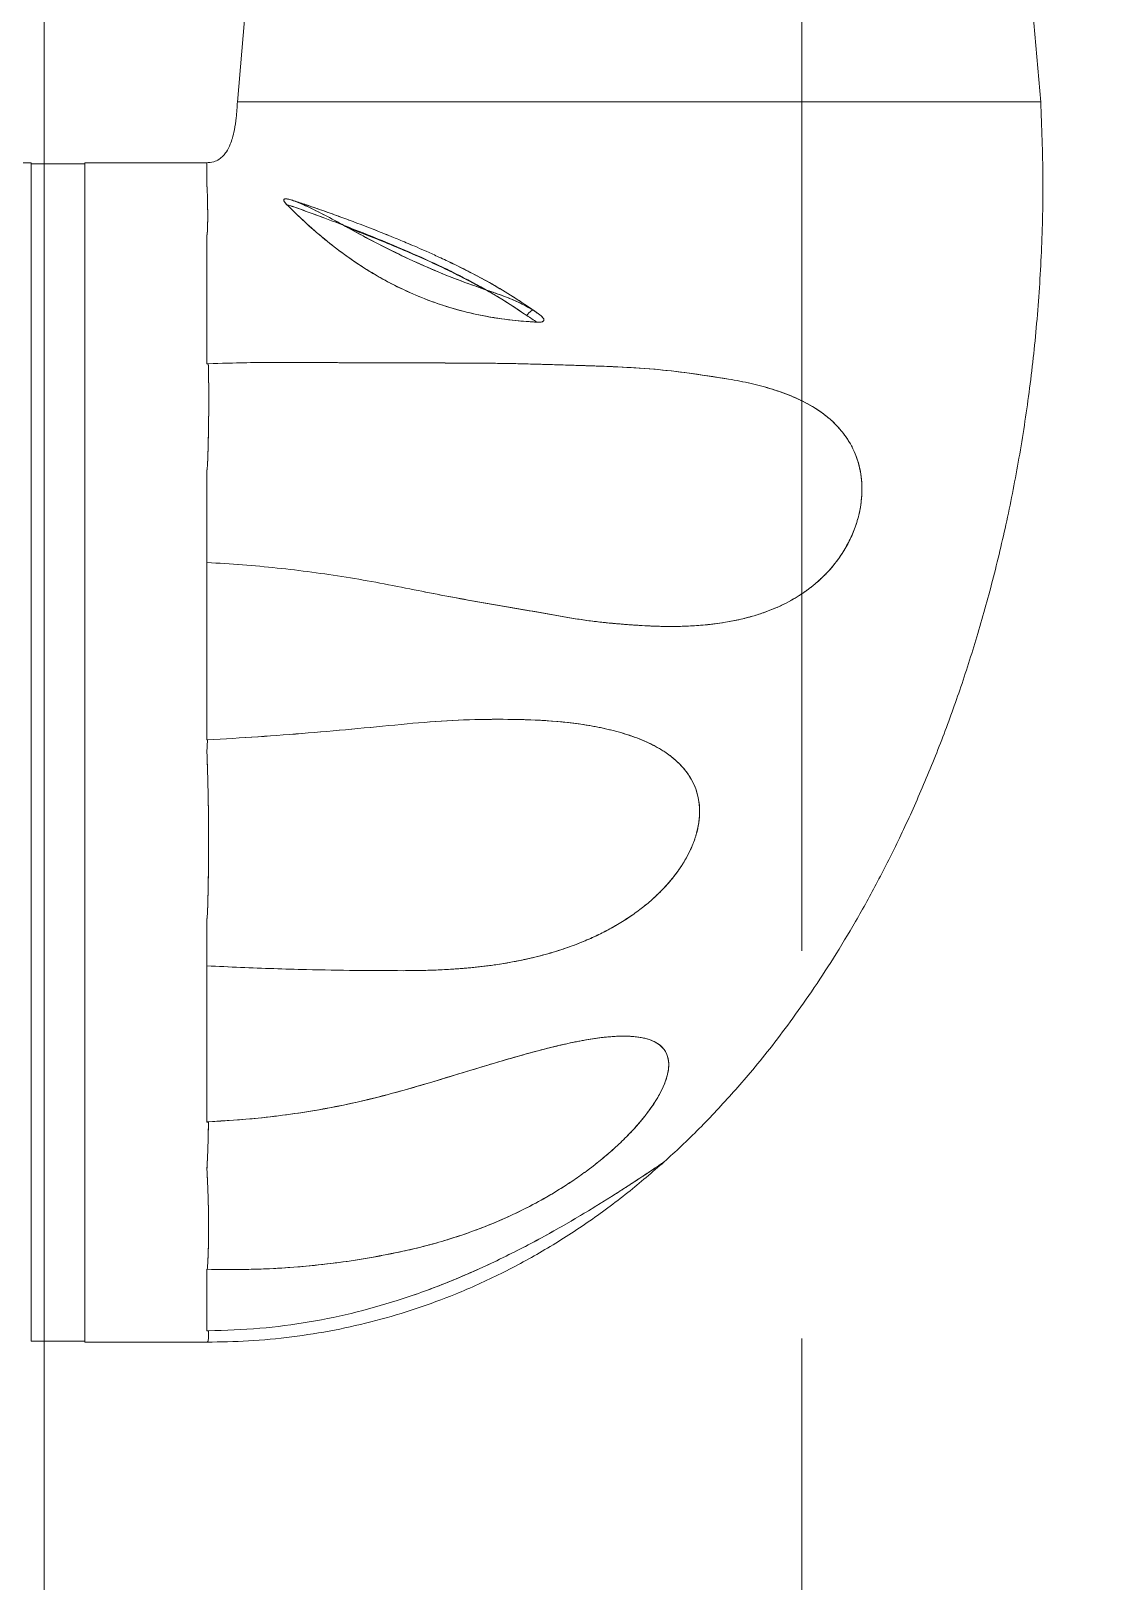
# Model space of a CAD drawing. Header units: millimetres. Extents: x 54 to 415, y 5 to 258.
# Drawn here: x 285.34 to 292.37, y 195.72 to 205.89 of the extents above; entities that cross this region are included whole.
import ezdxf

# ---------------------------------------------------------------- set-up
doc = ezdxf.new("R2010")
doc.units = ezdxf.units.MM
doc.linetypes.add('CENTERX2', pattern=[20.32, 12.7, -2.54, 2.54, -2.54])

msp = doc.modelspace()

# ---------------------------------------------------------------- linework, layer by layer
at = {"color": 7, "linetype": 'CENTERX2', "lineweight": 0}
msp.add_line((290.39194, 118.57538), (290.39194, 231.56864), dxfattribs=at)
at = {"color": 7, "linetype": 'Continuous', "lineweight": 15}
for p, q in [((285.42527, 226.84593), (285.42527, 118.77545)), ((286.75026, 206.09069), (286.69171, 205.42144)), ((291.95883, 205.42144), (291.90028, 206.09069)), ((285.3386, 205.02402), (280.89378, 205.02402)), ((285.3386, 201.30413), (285.3386, 205.02402)), ((285.69194, 205.01736), (285.3386, 205.01736)), ((285.3386, 197.29767), (285.3386, 205.01704)), ((286.49194, 205.02402), (285.69194, 205.02402)), ((285.69194, 197.29098), (285.69194, 205.02374)), ((285.69194, 197.29767), (285.69194, 205.01704)), ((286.49492, 201.23968), (286.49194, 201.15736)), ((286.49194, 201.15736), (286.49492, 201.23968)), ((286.49194, 200.06753), (286.49194, 199.75792)), ((286.49194, 199.75792), (286.49194, 200.06753)), ((286.49373, 197.76833), (286.4917, 197.76825)), ((286.4917, 197.76825), (286.49373, 197.76833)), ((285.3386, 197.29736), (285.69194, 197.29736)), ((285.69194, 197.29069), (286.49194, 197.29069))]:
    msp.add_line(p, q, dxfattribs=at)
at = {"color": 7, "linetype": 'Continuous', "lineweight": 15, "flags": 128}
msp.add_lwpolyline([(288.58909, 204.02212), (288.59634, 204.0311), (288.60349, 204.03914), (288.61031, 204.04598), (288.61659, 204.0514), (288.62211, 204.05522), (288.62669, 204.05732), (288.6302, 204.05763), (288.6325, 204.05614)], dxfattribs=at)
msp.add_lwpolyline([(288.58909, 204.02212), (288.59634, 204.0311), (288.60349, 204.03914), (288.61031, 204.04598), (288.61659, 204.0514), (288.62211, 204.05522), (288.62669, 204.05732), (288.6302, 204.05763), (288.6325, 204.05614)], dxfattribs=at)
at = {"color": 7, "linetype": 'CENTERX2', "lineweight": 0}
msp.add_circle((290.39194, 172.81069), 62.01667, dxfattribs=at)
at = {"color": 7, "linetype": 'Continuous', "lineweight": 15}
for points, knots in [([(286.69194, 205.42402), (286.68977, 205.38899), (286.68594, 205.32686), (286.67454, 205.247), (286.661, 205.18898), (286.64461, 205.14037), (286.62501, 205.10087), (286.59939, 205.06793), (286.57192, 205.04459), (286.53425, 205.02668), (286.50498, 205.02496), (286.48897, 205.02402)], [0, 0, 0, 0, 0.212463014, 0.376759358, 0.487829088, 0.572663485, 0.687045305, 0.752782987, 0.824023665, 0.903782604, 1, 1, 1, 1]), ([(289.49032, 198.47344), (289.52755, 198.5074), (289.64563, 198.61511), (289.83616, 198.80771), (290.02744, 199.02302), (290.18668, 199.21892), (290.32103, 199.39574), (290.46058, 199.5932), (290.604, 199.81244), (290.74888, 200.05298), (290.89375, 200.31548), (291.03704, 200.60052), (291.17781, 200.91027), (291.30971, 201.23429), (291.43187, 201.5712), (291.54352, 201.91952), (291.6466, 202.28924), (291.7393, 202.68017), (291.81973, 203.09187), (291.88582, 203.52369), (291.93558, 203.97468), (291.9662, 204.44359), (291.97743, 204.92899), (291.96494, 205.25739), (291.9586, 205.42402)], [0, 0, 0, 0, 0.01987829, 0.06303573, 0.10678646, 0.13342749, 0.16260005, 0.19436386, 0.22878171, 0.26591767, 0.30509744, 0.34701667, 0.39172604, 0.43926749, 0.48497071, 0.53305155, 0.58350986, 0.63633152, 0.69148681, 0.74892902, 0.80859346, 0.87039704, 0.93423854, 1, 1, 1, 1]), ([(286.49194, 204.86726), (286.49194, 204.86726), (286.49195, 204.86726), (286.49197, 204.86725), (286.492, 204.86722), (286.49206, 204.86714), (286.49219, 204.86682), (286.49246, 204.86559), (286.49301, 204.86074), (286.49366, 204.84978), (286.49448, 204.83023), (286.49515, 204.80792), (286.49571, 204.78579), (286.4961, 204.76741), (286.49643, 204.74876), (286.49671, 204.7288), (286.49693, 204.70784), (286.49706, 204.68621), (286.49708, 204.66559), (286.497, 204.64928), (286.49689, 204.63719), (286.49679, 204.62906), (286.49667, 204.62124), (286.49653, 204.61373), (286.49636, 204.60654), (286.49605, 204.59505), (286.49555, 204.58089), (286.49465, 204.56578), (286.49378, 204.5568), (286.49289, 204.55271), (286.49242, 204.55165), (286.49217, 204.55138), (286.49205, 204.55131), (286.49198, 204.55129), (286.49195, 204.55128), (286.49194, 204.55128)], [0, 0, 0, 0, 0.00001935, 0.00005965, 0.00011525, 0.00034283, 0.00115471, 0.00422213, 0.01615205, 0.06321456, 0.14122084, 0.2501719, 0.31455232, 0.37764583, 0.4394525, 0.49997239, 0.569679, 0.63455088, 0.69458821, 0.74979127, 0.77324003, 0.79564872, 0.81701739, 0.83734608, 0.85663487, 0.87488381, 0.92914427, 0.96804479, 0.99159934, 0.99764265, 0.99925111, 0.99971828, 0.99987742, 0.99994221, 1, 1, 1, 1]), ([(286.49194, 204.5513), (286.49195, 204.5513), (286.49198, 204.55131), (286.49205, 204.55133), (286.49217, 204.5514), (286.49242, 204.55167), (286.49289, 204.55271), (286.49378, 204.5568), (286.49559, 204.57576), (286.49639, 204.60478), (286.49698, 204.6396), (286.4971, 204.6698), (286.49701, 204.6997), (286.49678, 204.72277), (286.49656, 204.73921), (286.49642, 204.74862), (286.49626, 204.75797), (286.49609, 204.76726), (286.4959, 204.77649), (286.4957, 204.78565), (286.49548, 204.79473), (286.49506, 204.8108), (286.49448, 204.83026), (286.49366, 204.84979), (286.49301, 204.86074), (286.49246, 204.8656), (286.49219, 204.86682), (286.49206, 204.86714), (286.492, 204.86723), (286.49197, 204.86725), (286.49195, 204.86726), (286.49194, 204.86726), (286.49194, 204.86726)], [0, 0, 0, 0, 0.00005709, 0.00012086, 0.00027735, 0.00073834, 0.00233419, 0.00835452, 0.03187423, 0.14700755, 0.23585534, 0.31691487, 0.40375039, 0.50009423, 0.53019691, 0.56062275, 0.59137175, 0.62244392, 0.65383928, 0.68555782, 0.71759957, 0.74996452, 0.85886896, 0.93683694, 0.98386943, 0.99578746, 0.99884973, 0.99965924, 0.99988571, 0.99995583, 0.99998085, 1, 1, 1, 1]), ([(287.41785, 204.59674), (287.38979, 204.61221), (287.31859, 204.65145), (287.22828, 204.69917), (287.14357, 204.74046), (287.09007, 204.7641), (287.05034, 204.77847), (287.03014, 204.78403), (287.01861, 204.78622), (287.01154, 204.78699), (287.00589, 204.78687), (287.00237, 204.78633), (286.99934, 204.78527), (286.99656, 204.78323), (286.99438, 204.77719), (287.00013, 204.76597), (287.00916, 204.75614), (287.01436, 204.7505)], [0, 0, 0, 0, 0.17979613, 0.45613987, 0.59441969, 0.73284141, 0.79549846, 0.82468022, 0.83668237, 0.84878773, 0.85401876, 0.85929265, 0.86399471, 0.87119384, 0.88515378, 0.93399507, 1, 1, 1, 1]), ([(287.01434, 204.75049), (287.00873, 204.75653), (287.00031, 204.7656), (286.99533, 204.77628), (286.99567, 204.78154), (286.99779, 204.78424), (287.00033, 204.78572), (287.00377, 204.78658), (287.0077, 204.78696), (287.01381, 204.78681), (287.02901, 204.78463), (287.05759, 204.77617), (287.09581, 204.7614), (287.17224, 204.72746), (287.27701, 204.67404), (287.37088, 204.62252), (287.41785, 204.59674)], [0, 0, 0, 0, 0.07048368, 0.1057584, 0.1234333, 0.13083585, 0.1383174, 0.14302408, 0.1477306, 0.15453599, 0.16741526, 0.21357663, 0.30475239, 0.39654287, 0.69809697, 1, 1, 1, 1]), ([(287.01435, 204.7505), (287.06233, 204.73362), (287.1582, 204.69987), (287.32785, 204.63663), (287.51336, 204.56472), (287.71411, 204.48318), (287.92636, 204.39121), (288.14662, 204.28576), (288.3707, 204.16643), (288.51657, 204.07004), (288.58909, 204.02212)], [0, 0, 0, 0, 0.12482655, 0.24944243, 0.37504521, 0.50022531, 0.62489779, 0.75026832, 0.87584232, 1, 1, 1, 1]), ([(288.65752, 203.97795), (288.59457, 203.98244), (288.4685, 203.99143), (288.28359, 204.02215), (288.10589, 204.06538), (287.93877, 204.12198), (287.78332, 204.18808), (287.62883, 204.26764), (287.48014, 204.35932), (287.34025, 204.45966), (287.21559, 204.56111), (287.10522, 204.66033), (287.04465, 204.72044), (287.01436, 204.7505)], [0, 0, 0, 0, 0.08156861, 0.16336472, 0.24484721, 0.32511353, 0.40566874, 0.48598922, 0.58537644, 0.68513287, 0.78464893, 0.89231491, 1, 1, 1, 1]), ([(287.01436, 204.7505), (287.04755, 204.71753), (287.11402, 204.65153), (287.24058, 204.53905), (287.37668, 204.43204), (287.519, 204.33446), (287.66105, 204.25), (287.81834, 204.17121), (287.99114, 204.10243), (288.1765, 204.0461), (288.3526, 204.00919), (288.51373, 203.98742), (288.60959, 203.98111), (288.65752, 203.97795)], [0, 0, 0, 0, 0.11748377, 0.23526264, 0.35260726, 0.43942306, 0.52644201, 0.61315092, 0.70060145, 0.78840495, 0.8758276, 0.93791075, 1, 1, 1, 1]), ([(287.01436, 204.75049), (287.06252, 204.73355), (287.15856, 204.69975), (287.32816, 204.6365), (287.51359, 204.56462), (287.71417, 204.48315), (287.92602, 204.39135), (288.14569, 204.28621), (288.36976, 204.16701), (288.51615, 204.07031), (288.58909, 204.02212)], [0, 0, 0, 0, 0.12527028, 0.2498002, 0.37490079, 0.50045874, 0.62493337, 0.74938899, 0.87512729, 1, 1, 1, 1]), ([(288.63159, 204.05705), (288.58174, 204.09076), (288.48616, 204.15539), (288.34697, 204.23713), (288.22168, 204.30416), (288.11196, 204.35881), (288.01781, 204.40328), (287.93869, 204.43912), (287.8714, 204.46861), (287.79795, 204.49995), (287.70644, 204.53779), (287.58963, 204.58441), (287.46985, 204.63044), (287.35218, 204.67407), (287.24058, 204.71413), (287.13921, 204.74912), (287.0795, 204.76859), (287.05353, 204.77706)], [0, 0, 0, 0, 0.0855701, 0.16405361, 0.23410704, 0.29573186, 0.34919343, 0.39471349, 0.43242461, 0.46697055, 0.52493865, 0.59763647, 0.68470442, 0.75883103, 0.84074614, 0.93074929, 1, 1, 1, 1]), ([(288.6316, 204.05705), (288.58195, 204.09062), (288.48701, 204.15482), (288.34844, 204.23631), (288.22317, 204.30339), (288.11281, 204.3584), (288.01799, 204.4032), (287.9385, 204.4392), (287.87104, 204.46877), (287.79756, 204.50011), (287.70625, 204.53787), (287.58948, 204.58447), (287.46947, 204.63059), (287.35126, 204.67438), (287.23926, 204.71448), (287.1383, 204.74928), (287.07907, 204.76866), (287.05355, 204.77701)], [0, 0, 0, 0, 0.08522289, 0.16295077, 0.23312497, 0.2953349, 0.34915617, 0.3948738, 0.43267298, 0.46724765, 0.5251425, 0.59755805, 0.68491438, 0.75947969, 0.84189368, 0.93186843, 1, 1, 1, 1]), ([(287.41785, 204.59674), (287.46201, 204.57983), (287.55051, 204.54593), (287.69284, 204.48848), (287.84141, 204.42593), (287.99549, 204.35644), (288.15363, 204.28013), (288.26009, 204.22196), (288.31274, 204.1932)], [0, 0, 0, 0, 0.16775933, 0.33623526, 0.50011005, 0.66765883, 0.83565299, 1, 1, 1, 1]), ([(287.41785, 204.59674), (287.46986, 204.56835), (287.57421, 204.51138), (287.74844, 204.42373), (287.93645, 204.33707), (288.12513, 204.25864), (288.25481, 204.2134), (288.31274, 204.1932)], [0, 0, 0, 0, 0.20392812, 0.40918833, 0.61865718, 0.82965292, 1, 1, 1, 1]), ([(288.31274, 204.1932), (288.24366, 204.21748), (288.10495, 204.26625), (287.90921, 204.34915), (287.7227, 204.43622), (287.55803, 204.52003), (287.46111, 204.57307), (287.41785, 204.59674)], [0, 0, 0, 0, 0.20356928, 0.4087355, 0.6184873, 0.82970141, 1, 1, 1, 1]), ([(288.31274, 204.1932), (288.26032, 204.22184), (288.15424, 204.27981), (287.99649, 204.35597), (287.84228, 204.42556), (287.6933, 204.4883), (287.55059, 204.5459), (287.46199, 204.57984), (287.41785, 204.59674)], [0, 0, 0, 0, 0.16362805, 0.33116653, 0.4986004, 0.66337076, 0.83231072, 1, 1, 1, 1]), ([(288.31274, 204.1932), (288.35144, 204.17989), (288.42687, 204.15395), (288.53636, 204.11056), (288.60034, 204.07434), (288.6325, 204.05614)], [0, 0, 0, 0, 0.34391716, 0.67024789, 1, 1, 1, 1]), ([(288.6325, 204.05614), (288.5986, 204.07522), (288.53285, 204.11222), (288.4231, 204.15529), (288.34958, 204.18054), (288.31274, 204.1932)], [0, 0, 0, 0, 0.34675879, 0.67270257, 1, 1, 1, 1]), ([(288.58909, 204.02212), (288.60038, 204.01448), (288.62279, 203.99931), (288.64601, 203.98503), (288.65752, 203.97795)], [0, 0, 0, 0, 0.503924, 1, 1, 1, 1]), ([(288.58909, 204.02212), (288.60038, 204.01448), (288.62279, 203.99931), (288.64601, 203.98503), (288.65752, 203.97795)], [0, 0, 0, 0, 0.50392416, 1, 1, 1, 1]), ([(288.65293, 204.04187), (288.65215, 204.04238), (288.64417, 204.04762), (288.63623, 204.05293), (288.62907, 204.05773)], [0, 0, 0, 0, 0.097364412, 1, 1, 1, 1]), ([(288.65282, 204.04194), (288.65208, 204.04243), (288.64414, 204.04765), (288.63623, 204.05293), (288.62907, 204.05773)], [0, 0, 0, 0, 0.09315009, 1, 1, 1, 1]), ([(288.6325, 204.05614), (288.64391, 204.04827), (288.66678, 204.03249), (288.69103, 204.01369), (288.70026, 203.99926), (288.70196, 203.99341), (288.70086, 203.9883), (288.69778, 203.98459), (288.69219, 203.98128), (288.68145, 203.97826), (288.66911, 203.97752), (288.66021, 203.97785), (288.65752, 203.97795)], [0, 0, 0, 0, 0.28490772, 0.57120825, 0.62753897, 0.68426418, 0.7201744, 0.75628311, 0.78959304, 0.84599621, 0.95360199, 1, 1, 1, 1]), ([(288.65752, 203.97795), (288.66443, 203.97779), (288.67482, 203.97755), (288.68759, 203.97977), (288.69486, 203.98256), (288.69937, 203.9861), (288.70165, 203.99039), (288.70153, 203.99652), (288.6944, 204.00996), (288.67024, 204.03049), (288.64651, 204.04662), (288.6325, 204.05614)], [0, 0, 0, 0, 0.11844538, 0.17841403, 0.22509197, 0.25990622, 0.29481948, 0.33812586, 0.41260792, 0.65328015, 1, 1, 1, 1]), ([(286.49194, 203.01003), (286.49195, 203.01003), (286.49199, 203.01004), (286.49205, 203.01008), (286.49219, 203.01022), (286.49246, 203.01073), (286.49299, 203.0127), (286.49407, 203.02042), (286.49698, 203.06156), (286.49894, 203.12849), (286.50115, 203.21481), (286.50256, 203.29381), (286.50391, 203.40635), (286.50442, 203.54596), (286.5021, 203.65396), (286.501, 203.70559)], [0, 0, 0, 0, 0.000059284, 0.00012549, 0.00028711, 0.000758093, 0.002371827, 0.008421713, 0.031981792, 0.168429913, 0.280689281, 0.388976861, 0.500118091, 0.760999977, 1, 1, 1, 1]), ([(286.501, 203.70559), (286.5018, 203.67185), (286.50346, 203.60227), (286.50413, 203.49068), (286.50372, 203.3926), (286.50279, 203.31198), (286.50185, 203.25281), (286.50092, 203.20778), (286.50019, 203.17719), (286.49978, 203.16111), (286.49937, 203.14561), (286.49894, 203.13069), (286.4985, 203.11636), (286.49776, 203.09372), (286.49675, 203.06623), (286.49528, 203.03739), (286.49407, 203.02042), (286.49299, 203.0127), (286.49246, 203.01073), (286.49219, 203.01022), (286.49205, 203.01008), (286.49199, 203.01004), (286.49195, 203.01003), (286.49194, 203.01003)], [0, 0, 0, 0, 0.15690243, 0.32352875, 0.49989425, 0.58481728, 0.66809498, 0.74972869, 0.77272544, 0.79486643, 0.81615173, 0.83658137, 0.85615541, 0.87487392, 0.92912154, 0.96801767, 0.99157707, 0.99762737, 0.99924149, 0.9997127, 0.99987443, 0.99994068, 1, 1, 1, 1]), ([(286.49194, 203.70438), (286.49386, 203.70424), (286.49666, 203.70404), (286.49954, 203.70465), (286.50052, 203.70507), (286.50079, 203.70523), (286.50093, 203.70538), (286.50099, 203.70551), (286.50099, 203.70557), (286.501, 203.70559)], [0, 0, 0, 0, 0.596565409, 0.868428863, 0.91202192, 0.947085981, 0.97531286, 0.987847648, 1, 1, 1, 1]), ([(286.501, 203.70559), (286.50099, 203.70556), (286.50099, 203.70549), (286.50091, 203.70536), (286.50072, 203.70519), (286.50038, 203.70501), (286.4991, 203.70454), (286.49694, 203.70417), (286.49456, 203.70396), (286.49293, 203.70416), (286.49226, 203.70438), (286.49194, 203.70449)], [0, 0, 0, 0, 0.01334455, 0.02733121, 0.06000996, 0.1022546, 0.1559717, 0.49817008, 0.77424465, 0.89151285, 1, 1, 1, 1]), ([(289.91159, 203.60545), (289.83549, 203.6173), (289.68423, 203.64086), (289.45146, 203.66978), (289.21453, 203.68475), (289.02065, 203.69176), (288.8678, 203.69644), (288.76065, 203.69958), (288.65177, 203.70277), (288.54567, 203.70574), (288.43708, 203.70795), (288.33002, 203.70919), (288.18329, 203.71028), (288.00546, 203.71075), (287.80138, 203.7109), (287.61452, 203.71132), (287.43497, 203.71214), (287.23359, 203.71365), (287.00565, 203.71498), (286.75382, 203.71394), (286.58546, 203.70838), (286.501, 203.70559)], [0, 0, 0, 0, 0.07059367, 0.14031003, 0.20955675, 0.27940047, 0.31039806, 0.34336896, 0.37310615, 0.40552312, 0.43598921, 0.4678644, 0.4989343, 0.56403612, 0.62313316, 0.67721278, 0.72721937, 0.77982191, 0.85288472, 0.92619528, 1, 1, 1, 1]), ([(286.501, 203.70559), (286.58322, 203.70833), (286.7472, 203.71377), (286.99249, 203.71499), (287.23517, 203.71367), (287.47455, 203.71184), (287.7126, 203.71095), (287.96139, 203.71077), (288.22661, 203.71028), (288.50631, 203.70752), (288.79229, 203.69855), (289.07765, 203.69019), (289.36197, 203.67794), (289.64145, 203.64757), (289.82097, 203.61958), (289.91159, 203.60545)], [0, 0, 0, 0, 0.07184909, 0.1432938, 0.21447242, 0.28372871, 0.35209171, 0.42228646, 0.50108127, 0.58370637, 0.66628145, 0.75073391, 0.8335801, 0.91598731, 1, 1, 1, 1]), ([(289.91159, 203.60545), (289.96119, 203.59631), (290.05902, 203.57829), (290.20109, 203.53993), (290.33568, 203.49172), (290.44875, 203.43544), (290.53922, 203.37528), (290.61055, 203.31393), (290.66787, 203.24834), (290.71165, 203.18134), (290.74407, 203.11453), (290.7681, 203.04263), (290.78294, 202.96599), (290.78821, 202.88684), (290.78438, 202.8159), (290.77528, 202.75443), (290.76373, 202.70237), (290.74657, 202.64447), (290.72217, 202.58126), (290.69282, 202.52182), (290.66289, 202.47101), (290.63402, 202.42807), (290.59938, 202.38262), (290.55795, 202.33528), (290.5088, 202.28692), (290.45445, 202.24089), (290.39868, 202.20041), (290.34186, 202.16482), (290.28429, 202.13345), (290.2218, 202.10412), (290.14546, 202.07376), (290.05614, 202.04536), (289.9558, 202.02144), (289.84695, 202.00263), (289.73656, 201.99034), (289.62322, 201.98388), (289.52091, 201.98257), (289.42716, 201.9848), (289.33736, 201.98925), (289.24799, 201.99524), (289.15231, 202.00337), (289.02267, 202.01629), (288.85942, 202.04076), (288.66062, 202.07736), (288.45992, 202.11131), (288.25672, 202.14663), (288.05346, 202.18347), (287.91811, 202.21017), (287.85092, 202.22343)], [0, 0, 0, 0, 0.03161064, 0.06234766, 0.09432852, 0.12483744, 0.14600351, 0.16698679, 0.18770819, 0.20361567, 0.21905266, 0.23500764, 0.25072543, 0.26642346, 0.28225285, 0.29257429, 0.30306364, 0.31378902, 0.32852823, 0.34382867, 0.35440222, 0.36530831, 0.3765744, 0.39111655, 0.40638108, 0.42240083, 0.43920292, 0.45354507, 0.46876015, 0.48484845, 0.50180917, 0.52632219, 0.55045178, 0.5736793, 0.60270019, 0.62644475, 0.65046642, 0.67110181, 0.68842576, 0.70931201, 0.72921419, 0.75024868, 0.79269257, 0.83354133, 0.8749581, 0.91683123, 0.95871549, 1, 1, 1, 1]), ([(287.85092, 202.22343), (287.91773, 202.21025), (288.05196, 202.18376), (288.25348, 202.14722), (288.45466, 202.11219), (288.65335, 202.07866), (288.85083, 202.04237), (289.0088, 202.01814), (289.12884, 202.00561), (289.20965, 201.99841), (289.28711, 201.99248), (289.35055, 201.98864), (289.40003, 201.9862), (289.43851, 201.98469), (289.47977, 201.98359), (289.5238, 201.98305), (289.57058, 201.98325), (289.63109, 201.98463), (289.71307, 201.98878), (289.80429, 201.99751), (289.89798, 202.01096), (289.98311, 202.02751), (290.06945, 202.04954), (290.14617, 202.0743), (290.21414, 202.1009), (290.27521, 202.1288), (290.33377, 202.16), (290.39299, 202.19655), (290.45021, 202.23759), (290.5049, 202.28339), (290.55441, 202.33155), (290.60172, 202.38499), (290.64607, 202.44418), (290.68225, 202.50269), (290.70941, 202.55501), (290.72953, 202.60022), (290.7504, 202.65585), (290.76948, 202.72263), (290.78331, 202.80183), (290.78824, 202.88179), (290.78354, 202.96126), (290.76926, 203.0381), (290.74577, 203.11032), (290.7137, 203.17774), (290.67008, 203.24547), (290.61287, 203.31164), (290.54172, 203.3734), (290.45126, 203.43403), (290.3379, 203.49082), (290.20266, 203.53947), (290.05982, 203.57813), (289.96147, 203.59626), (289.91159, 203.60545)], [0, 0, 0, 0, 0.04105507, 0.0824791, 0.12396855, 0.16497901, 0.20535223, 0.24775206, 0.26586324, 0.28251001, 0.29988191, 0.31607382, 0.32386724, 0.33230315, 0.34138504, 0.35111944, 0.36151482, 0.37258184, 0.39170151, 0.41695765, 0.43507719, 0.45686582, 0.47709185, 0.49724587, 0.51331641, 0.52824173, 0.54422023, 0.55954461, 0.57639407, 0.59245888, 0.60776565, 0.62234661, 0.63913429, 0.65514147, 0.66543051, 0.67545014, 0.68523726, 0.70117971, 0.71667085, 0.7325843, 0.74836277, 0.76403768, 0.77994912, 0.79548978, 0.81151647, 0.83230246, 0.85331317, 0.87446527, 0.90513349, 0.93731472, 0.96821058, 1, 1, 1, 1]), ([(287.85092, 202.22343), (287.77616, 202.23841), (287.62825, 202.26805), (287.40423, 202.3071), (287.17974, 202.34011), (286.95303, 202.36725), (286.72364, 202.38867), (286.56961, 202.39773), (286.49194, 202.4023)], [0, 0, 0, 0, 0.16854044, 0.33346005, 0.49942964, 0.66505497, 0.83110296, 1, 1, 1, 1]), ([(286.49194, 202.4023), (286.56954, 202.39774), (286.72357, 202.3887), (286.95295, 202.36725), (287.17973, 202.34011), (287.40423, 202.3071), (287.62824, 202.26805), (287.77616, 202.23841), (287.85092, 202.22343)], [0, 0, 0, 0, 0.1687439, 0.33493694, 0.50057046, 0.66653188, 0.83145532, 1, 1, 1, 1]), ([(287.80513, 201.34481), (287.69786, 201.33431), (287.48368, 201.31334), (287.15727, 201.28408), (286.82737, 201.25897), (286.60585, 201.24612), (286.49492, 201.23968)], [0, 0, 0, 0, 0.25070771, 0.50058854, 0.74989121, 1, 1, 1, 1]), ([(287.80513, 201.34481), (287.69747, 201.3343), (287.48289, 201.31336), (287.15621, 201.28397), (286.82668, 201.25894), (286.60557, 201.2461), (286.49492, 201.23968)], [0, 0, 0, 0, 0.25160381, 0.50150729, 0.75052016, 1, 1, 1, 1]), ([(287.78036, 199.72629), (287.83511, 199.72675), (287.94623, 199.72768), (288.11038, 199.73571), (288.27427, 199.74993), (288.44608, 199.77314), (288.60889, 199.80516), (288.76751, 199.84732), (288.89468, 199.89034), (289.00517, 199.93598), (289.09177, 199.97727), (289.1762, 200.0231), (289.25838, 200.07427), (289.33806, 200.13154), (289.4081, 200.18939), (289.46932, 200.24736), (289.52262, 200.30506), (289.56959, 200.36355), (289.61256, 200.42586), (289.65051, 200.49208), (289.683, 200.56438), (289.70684, 200.63851), (289.72081, 200.71481), (289.72355, 200.78993), (289.71441, 200.86225), (289.69404, 200.93), (289.66367, 200.99122), (289.62468, 201.0465), (289.57932, 201.09474), (289.52816, 201.13759), (289.45607, 201.18623), (289.357, 201.23638), (289.23081, 201.28133), (289.09761, 201.31581), (288.91561, 201.34934), (288.68044, 201.37122), (288.39375, 201.37605), (288.10157, 201.37056), (287.90409, 201.3534), (287.80513, 201.34481)], [0, 0, 0, 0, 0.03479482, 0.07061362, 0.10571968, 0.14151777, 0.18397155, 0.21484013, 0.24979461, 0.27243952, 0.29334913, 0.3125033, 0.3348599, 0.3557079, 0.37506368, 0.39212899, 0.40826087, 0.42351081, 0.43794411, 0.45411254, 0.4694348, 0.48554598, 0.50104964, 0.51686161, 0.5325886, 0.54817706, 0.56417773, 0.57968409, 0.59578017, 0.6112942, 0.62733268, 0.65774191, 0.68953211, 0.72035209, 0.75176403, 0.81400625, 0.87589759, 0.93780524, 1, 1, 1, 1]), ([(287.78036, 199.72629), (287.81534, 199.72648), (287.88713, 199.72688), (287.99446, 199.73011), (288.07771, 199.73445), (288.13586, 199.73847), (288.16998, 199.74111), (288.20511, 199.74416), (288.24123, 199.74765), (288.27836, 199.75163), (288.31648, 199.75613), (288.35576, 199.76124), (288.40226, 199.76781), (288.46201, 199.7773), (288.54075, 199.79186), (288.62526, 199.81031), (288.70703, 199.83118), (288.77776, 199.85181), (288.84186, 199.87269), (288.91457, 199.89881), (288.9949, 199.93147), (289.08164, 199.97217), (289.16627, 200.01737), (289.24872, 200.06788), (289.3288, 200.12448), (289.39931, 200.1817), (289.46107, 200.23911), (289.515, 200.29632), (289.56264, 200.35435), (289.60633, 200.41612), (289.6451, 200.48174), (289.67865, 200.55341), (289.70379, 200.62703), (289.71937, 200.70313), (289.7239, 200.77836), (289.71658, 200.85126), (289.69792, 200.91986), (289.66899, 200.98208), (289.63124, 201.03834), (289.58687, 201.08751), (289.53648, 201.13126), (289.46408, 201.18172), (289.36469, 201.23305), (289.23798, 201.27916), (289.10519, 201.31414), (288.92329, 201.34832), (288.68727, 201.37096), (288.39884, 201.37608), (288.10401, 201.37074), (287.90479, 201.35345), (287.80513, 201.34481)], [0, 0, 0, 0, 0.02220846, 0.04557675, 0.06871692, 0.07586766, 0.08325393, 0.09087717, 0.09873895, 0.10684096, 0.115185, 0.123773, 0.13271957, 0.14592811, 0.16344446, 0.18533538, 0.20290717, 0.2191142, 0.23393944, 0.24736601, 0.27001421, 0.29090897, 0.31002918, 0.33240248, 0.35326429, 0.37262882, 0.38973314, 0.40590442, 0.42119131, 0.43565566, 0.45179358, 0.4670808, 0.48317392, 0.49863277, 0.51444839, 0.53013373, 0.54574747, 0.5617458, 0.57722999, 0.59329961, 0.60881597, 0.62486695, 0.6562135, 0.68769087, 0.71858493, 0.75012657, 0.81228832, 0.87480196, 0.93736931, 1, 1, 1, 1]), ([(286.49194, 201.23911), (286.49196, 201.23908), (286.492, 201.23901), (286.49217, 201.23892), (286.49268, 201.23885), (286.49349, 201.23899), (286.49428, 201.23917), (286.49472, 201.23942), (286.49486, 201.23957), (286.4949, 201.23964), (286.49492, 201.23968)], [0, 0, 0, 0, 0.0336462, 0.07173249, 0.17242241, 0.50433566, 0.81830215, 0.92212929, 0.96349497, 1, 1, 1, 1]), ([(286.49492, 201.23968), (286.4949, 201.23964), (286.49486, 201.23956), (286.49472, 201.23941), (286.49429, 201.23916), (286.4937, 201.23903), (286.49308, 201.23898), (286.49267, 201.23907), (286.49227, 201.23925), (286.49205, 201.23944), (286.49194, 201.23954)], [0, 0, 0, 0, 0.038498232, 0.080566418, 0.182723487, 0.486193273, 0.61358214, 0.736896558, 0.86344031, 1, 1, 1, 1]), ([(286.49194, 201.15736), (286.49296, 201.12884), (286.49464, 201.08234), (286.49693, 201.01303), (286.49857, 200.9491), (286.50004, 200.88073), (286.50118, 200.81246), (286.50202, 200.7443), (286.50256, 200.67527), (286.50285, 200.5987), (286.50277, 200.51499), (286.50221, 200.42459), (286.50144, 200.35764), (286.5008, 200.31407), (286.50048, 200.29385), (286.50014, 200.27415), (286.49978, 200.25496), (286.4994, 200.2363), (286.499, 200.21814), (286.49826, 200.18685), (286.49721, 200.14783), (286.49563, 200.10645), (286.49431, 200.08227), (286.49312, 200.07131), (286.49252, 200.06852), (286.49222, 200.06779), (286.49207, 200.0676), (286.49199, 200.06755), (286.49195, 200.06753), (286.49194, 200.06753)], [0, 0, 0, 0, 0.07745268, 0.12628783, 0.18829621, 0.25118202, 0.312249, 0.37421687, 0.4370868, 0.50085996, 0.58391855, 0.66702232, 0.75017344, 0.76939174, 0.78815085, 0.8064508, 0.82429163, 0.84167338, 0.85859608, 0.87505978, 0.92929993, 0.96817141, 0.99168517, 0.99769938, 0.99928713, 0.99973958, 0.99988905, 0.99994824, 1, 1, 1, 1]), ([(286.49194, 200.06753), (286.49195, 200.06753), (286.49199, 200.06755), (286.49207, 200.0676), (286.4922, 200.06777), (286.49235, 200.06811), (286.49258, 200.0688), (286.49315, 200.07147), (286.49429, 200.08229), (286.49715, 200.13391), (286.49902, 200.21522), (286.50101, 200.32038), (286.50213, 200.41567), (286.50276, 200.51107), (286.50288, 200.62628), (286.50205, 200.76077), (286.50007, 200.88395), (286.49796, 200.97304), (286.49645, 201.02847), (286.49439, 201.0891), (286.49285, 201.13187), (286.49194, 201.15736)], [0, 0, 0, 0, 0.00005181, 0.00011106, 0.00026073, 0.00062674, 0.00115062, 0.00230516, 0.00832798, 0.03187493, 0.14831537, 0.23664625, 0.32511157, 0.41249641, 0.49983118, 0.64161337, 0.78017276, 0.83526343, 0.8838492, 0.93078474, 1, 1, 1, 1]), ([(286.49194, 199.75792), (286.56524, 199.75441), (286.71142, 199.74743), (286.92944, 199.73942), (287.18206, 199.73224), (287.46748, 199.72715), (287.6764, 199.72657), (287.78036, 199.72629)], [0, 0, 0, 0, 0.167845408, 0.334707611, 0.500749818, 0.751593301, 1, 1, 1, 1]), ([(286.49194, 199.75792), (286.56573, 199.75441), (286.71202, 199.74744), (286.92941, 199.73947), (287.18123, 199.73224), (287.46658, 199.72716), (287.67611, 199.72658), (287.78036, 199.72629)], [0, 0, 0, 0, 0.1689652, 0.33494377, 0.49932033, 0.75088782, 1, 1, 1, 1]), ([(287.77704, 197.88632), (287.82937, 197.8984), (287.93521, 197.92285), (288.09159, 197.96831), (288.24474, 198.02031), (288.39331, 198.07908), (288.53948, 198.14547), (288.68234, 198.21975), (288.8104, 198.29562), (288.92047, 198.36858), (289.01597, 198.43819), (289.10738, 198.51156), (289.19382, 198.58853), (289.27203, 198.66642), (289.3397, 198.74237), (289.39686, 198.81577), (289.44137, 198.88293), (289.47458, 198.94346), (289.49836, 198.99838), (289.51407, 199.05065), (289.52088, 199.09971), (289.51844, 199.14402), (289.50668, 199.18266), (289.48629, 199.21548), (289.45526, 199.24484), (289.41183, 199.26896), (289.35559, 199.28608), (289.28273, 199.29672), (289.19009, 199.29834), (289.07896, 199.28875), (288.96006, 199.27026), (288.81433, 199.24027), (288.63745, 199.19575), (288.4317, 199.13692), (288.22146, 199.0734), (288.00386, 199.0067), (287.85414, 198.96321), (287.77694, 198.94078)], [0, 0, 0, 0, 0.0355587, 0.07192264, 0.10782566, 0.14247953, 0.17719453, 0.21311187, 0.24744546, 0.27361078, 0.29824816, 0.3233905, 0.3488512, 0.37271182, 0.39497659, 0.41586217, 0.43562919, 0.45168584, 0.46714026, 0.4830637, 0.49865999, 0.5143536, 0.53012636, 0.54571256, 0.56170008, 0.58244691, 0.60345473, 0.6246675, 0.65510535, 0.6872514, 0.7178387, 0.74990291, 0.79930409, 0.84913313, 0.898251, 0.94753673, 1, 1, 1, 1]), ([(287.77694, 198.94078), (287.84017, 198.95908), (287.96337, 198.99473), (288.1441, 199.04973), (288.31923, 199.10305), (288.49288, 199.1547), (288.66231, 199.20208), (288.81595, 199.24036), (288.95051, 199.26848), (289.07002, 199.28762), (289.18195, 199.29798), (289.27538, 199.2972), (289.34901, 199.28743), (289.40607, 199.27125), (289.4505, 199.24812), (289.48265, 199.21973), (289.50422, 199.18782), (289.51731, 199.15), (289.5211, 199.10638), (289.51561, 199.05789), (289.50271, 199.01174), (289.48619, 198.96977), (289.4687, 198.93293), (289.4453, 198.89044), (289.41468, 198.84208), (289.37554, 198.7879), (289.33044, 198.7321), (289.27321, 198.66799), (289.20155, 198.59584), (289.11572, 198.51864), (289.02475, 198.44493), (288.92951, 198.37489), (288.82053, 198.30201), (288.69423, 198.22645), (288.55369, 198.15245), (288.40874, 198.08567), (288.28102, 198.03439), (288.16722, 197.99376), (288.07805, 197.96491), (287.98823, 197.93854), (287.89131, 197.91239), (287.81836, 197.89574), (287.77704, 197.88632)], [0, 0, 0, 0, 0.04293858, 0.08366191, 0.12472716, 0.16540188, 0.20710423, 0.24757529, 0.27967798, 0.31030793, 0.34254421, 0.37308914, 0.39424484, 0.41524198, 0.43601731, 0.45198491, 0.46755577, 0.48336791, 0.49909117, 0.51468973, 0.5306056, 0.54087541, 0.55137646, 0.56218339, 0.57691054, 0.59222418, 0.60824683, 0.62508436, 0.64887304, 0.67426543, 0.69937976, 0.72403133, 0.75022231, 0.78386393, 0.8193164, 0.85370154, 0.88846542, 0.90995202, 0.93351839, 0.95046166, 0.97194478, 1, 1, 1, 1]), ([(287.77694, 198.94078), (287.70878, 198.92223), (287.57179, 198.88493), (287.36126, 198.83856), (287.11381, 198.7938), (286.82689, 198.75543), (286.6111, 198.74243), (286.50205, 198.73587)], [0, 0, 0, 0, 0.16504785, 0.33175846, 0.50079485, 0.74771344, 1, 1, 1, 1]), ([(286.50205, 198.73587), (286.57485, 198.73986), (286.71922, 198.74777), (286.93357, 198.76991), (287.18302, 198.80493), (287.4658, 198.85796), (287.67381, 198.91333), (287.77694, 198.94078)], [0, 0, 0, 0, 0.16841327, 0.33402781, 0.49748345, 0.75086644, 1, 1, 1, 1]), ([(286.50205, 198.73587), (286.50035, 198.73581), (286.49686, 198.7357), (286.4936, 198.73471), (286.49194, 198.7342)], [0, 0, 0, 0, 0.4884147, 1, 1, 1, 1]), ([(286.49194, 198.73421), (286.49273, 198.73403), (286.4945, 198.73361), (286.49757, 198.73401), (286.49997, 198.73444), (286.50136, 198.73506), (286.50175, 198.73531), (286.50196, 198.73554), (286.50204, 198.73573), (286.50205, 198.73582), (286.50205, 198.73587)], [0, 0, 0, 0, 0.221668703, 0.497546654, 0.832037066, 0.886446183, 0.930826303, 0.96735547, 0.983872833, 1, 1, 1, 1]), ([(286.50205, 198.73587), (286.501, 198.67544), (286.49973, 198.60313), (286.49678, 198.52475), (286.49559, 198.49561), (286.49392, 198.46228), (286.49271, 198.43853), (286.49194, 198.42321)], [0, 0, 0, 0, 0.56041055, 0.67050677, 0.76113966, 0.84599979, 1, 1, 1, 1]), ([(286.49194, 198.42321), (286.49262, 198.43671), (286.49375, 198.45882), (286.49518, 198.48735), (286.49626, 198.51168), (286.49725, 198.53691), (286.49827, 198.56568), (286.50033, 198.63088), (286.50127, 198.68835), (286.50205, 198.73587)], [0, 0, 0, 0, 0.13583249, 0.22233848, 0.28255171, 0.37514223, 0.46846815, 0.56057662, 1, 1, 1, 1]), ([(286.49194, 198.73444), (286.49361, 198.73487), (286.4969, 198.73569), (286.50035, 198.73581), (286.50205, 198.73587)], [0, 0, 0, 0, 0.50803691, 1, 1, 1, 1]), ([(286.50205, 198.73587), (286.50205, 198.73582), (286.50204, 198.73572), (286.50194, 198.73553), (286.50171, 198.73529), (286.50129, 198.73503), (286.49974, 198.73439), (286.49717, 198.73394), (286.4944, 198.7336), (286.49285, 198.7339), (286.49226, 198.73418), (286.49204, 198.73436), (286.49194, 198.73445)], [0, 0, 0, 0, 0.01620686, 0.03296232, 0.07075723, 0.11769803, 0.17599584, 0.53876418, 0.81664813, 0.91555734, 0.95873751, 1, 1, 1, 1]), ([(286.49194, 198.42321), (286.49296, 198.40335), (286.49462, 198.37109), (286.49689, 198.32408), (286.49853, 198.28137), (286.50001, 198.23644), (286.50116, 198.1924), (286.50201, 198.14928), (286.50258, 198.10648), (286.50296, 198.04748), (286.50267, 197.9739), (286.50132, 197.90615), (286.49973, 197.85657), (286.49819, 197.82272), (286.49679, 197.79305), (286.49455, 197.77496), (286.49373, 197.76833)], [0, 0, 0, 0, 0.07747859, 0.12587366, 0.18792153, 0.25082797, 0.31195135, 0.37395928, 0.43685296, 0.50063353, 0.64013988, 0.78185826, 0.83718081, 0.89745235, 0.96241681, 1, 1, 1, 1]), ([(286.49373, 197.76833), (286.49443, 197.77364), (286.49627, 197.78774), (286.49767, 197.81289), (286.49911, 197.84147), (286.50018, 197.87043), (286.50101, 197.89784), (286.50198, 197.93868), (286.50277, 197.99358), (286.50296, 198.07111), (286.50204, 198.15884), (286.50005, 198.23805), (286.49794, 198.29703), (286.49643, 198.33427), (286.49437, 198.37559), (286.49285, 198.40541), (286.49194, 198.42321)], [0, 0, 0, 0, 0.03015222, 0.08003809, 0.13907746, 0.1843086, 0.2323448, 0.28020962, 0.39014788, 0.49983109, 0.64158125, 0.78016911, 0.83525767, 0.88376234, 0.93057868, 1, 1, 1, 1]), ([(286.49213, 197.29069), (286.58267, 197.29225), (286.76889, 197.29545), (287.04819, 197.32235), (287.3275, 197.3667), (287.59966, 197.42884), (287.86457, 197.50779), (288.13919, 197.60939), (288.42187, 197.73707), (288.71039, 197.89394), (288.98756, 198.07181), (289.24906, 198.26441), (289.41147, 198.40513), (289.49051, 198.47361)], [0, 0, 0, 0, 0.08233635, 0.16935316, 0.25494044, 0.33941315, 0.42306892, 0.5061852, 0.60556256, 0.70492301, 0.80460761, 0.90490403, 1, 1, 1, 1]), ([(287.7777, 197.57576), (287.83141, 197.59413), (287.93566, 197.62979), (288.08951, 197.69002), (288.24078, 197.75431), (288.39309, 197.82467), (288.54171, 197.89848), (288.6825, 197.973), (288.81363, 198.04613), (288.93532, 198.11707), (289.05205, 198.18772), (289.16071, 198.25571), (289.25156, 198.31414), (289.32295, 198.36094), (289.37842, 198.3978), (289.42159, 198.4268), (289.45299, 198.44806), (289.47418, 198.46247), (289.48799, 198.4719), (289.48971, 198.47308), (289.49057, 198.47367)], [0, 0, 0, 0, 0.07369884, 0.14306147, 0.21426516, 0.28691342, 0.36099846, 0.43069026, 0.49628162, 0.56079218, 0.62169132, 0.68660083, 0.74730896, 0.78991603, 0.83205163, 0.87363849, 0.90563236, 0.93669338, 0.96853514, 1, 1, 1, 1]), ([(287.7777, 197.57576), (287.83153, 197.59418), (287.93635, 197.63003), (288.09134, 197.69074), (288.24383, 197.75565), (288.39696, 197.82652), (288.54586, 197.90061), (288.68674, 197.9753), (288.81776, 198.04849), (288.93916, 198.11936), (289.05535, 198.18976), (289.16338, 198.25741), (289.25349, 198.3154), (289.32424, 198.36179), (289.37921, 198.39833), (289.4221, 198.42714), (289.45333, 198.44829), (289.47437, 198.4626), (289.48802, 198.47193), (289.48972, 198.47309), (289.49057, 198.47367)], [0, 0, 0, 0, 0.07387224, 0.14383177, 0.21587392, 0.28885164, 0.36303486, 0.43281405, 0.49848524, 0.56283679, 0.62358785, 0.68817635, 0.74859574, 0.79081244, 0.83267279, 0.87408736, 0.90606255, 0.93710856, 0.96873903, 1, 1, 1, 1]), ([(286.49373, 197.76833), (286.56685, 197.76724), (286.71207, 197.76509), (286.92792, 197.77233), (287.1792, 197.79015), (287.46405, 197.82387), (287.67327, 197.86561), (287.77704, 197.88632)], [0, 0, 0, 0, 0.16805864, 0.33374905, 0.4976063, 0.75082885, 1, 1, 1, 1]), ([(287.77704, 197.88632), (287.70841, 197.87219), (287.57053, 197.84381), (287.35858, 197.81163), (287.1094, 197.78378), (286.82061, 197.76525), (286.60338, 197.76729), (286.49373, 197.76833)], [0, 0, 0, 0, 0.1652208, 0.33196473, 0.50078134, 0.74800209, 1, 1, 1, 1]), ([(286.4917, 197.76825), (286.49174, 197.72228), (286.49181, 197.63053), (286.49188, 197.51983), (286.49193, 197.42791), (286.49193, 197.38545), (286.49194, 197.36426)], [0, 0, 0, 0, 0.25148491, 0.50197988, 0.75148491, 1, 1, 1, 1]), ([(286.49194, 197.36432), (286.49193, 197.38551), (286.49193, 197.42798), (286.49188, 197.51989), (286.49181, 197.63057), (286.49174, 197.7223), (286.4917, 197.76825)], [0, 0, 0, 0, 0.24851561, 0.49802081, 0.74851561, 1, 1, 1, 1]), ([(286.502, 197.36468), (286.61433, 197.36852), (286.83582, 197.37611), (287.16141, 197.41965), (287.47574, 197.4832), (287.6777, 197.54511), (287.7777, 197.57576)], [0, 0, 0, 0, 0.2596843, 0.51201396, 0.75836674, 1, 1, 1, 1]), ([(286.502, 197.36468), (286.61433, 197.36852), (286.83582, 197.37611), (287.16141, 197.41965), (287.47574, 197.4832), (287.6777, 197.54511), (287.7777, 197.57576)], [0, 0, 0, 0, 0.2596843, 0.51201396, 0.75836674, 1, 1, 1, 1]), ([(286.49194, 197.36426), (286.49359, 197.36438), (286.49683, 197.36463), (286.5003, 197.36466), (286.502, 197.36468)], [0, 0, 0, 0, 0.51166532, 1, 1, 1, 1]), ([(286.49194, 197.29069), (286.49258, 197.29076), (286.4936, 197.29086), (286.49486, 197.2915), (286.49581, 197.29217), (286.49666, 197.29306), (286.49762, 197.2944), (286.49847, 197.29604), (286.50042, 197.30088), (286.50338, 197.31592), (286.50254, 197.34561), (286.502, 197.36468)], [0, 0, 0, 0, 0.06983008, 0.11234531, 0.13593149, 0.18049244, 0.22535939, 0.26998131, 0.31415472, 0.55967143, 1, 1, 1, 1]), ([(286.49194, 197.36426), (286.49276, 197.36422), (286.49456, 197.36412), (286.49763, 197.36422), (286.49999, 197.36432), (286.50134, 197.36448), (286.50171, 197.36454), (286.50191, 197.36459), (286.50199, 197.36464), (286.50199, 197.36466), (286.502, 197.36468)], [0, 0, 0, 0, 0.23152966, 0.50678266, 0.83536, 0.88866866, 0.93211172, 0.9678905, 0.98411299, 1, 1, 1, 1]), ([(286.502, 197.36468), (286.50246, 197.35187), (286.50337, 197.32652), (286.50153, 197.30413), (286.49844, 197.29506), (286.49601, 197.29235), (286.49502, 197.29158), (286.49367, 197.29088), (286.49261, 197.29076), (286.49194, 197.29069)], [0, 0, 0, 0, 0.28331235, 0.56051511, 0.8064708, 0.85481177, 0.88434904, 0.92606279, 1, 1, 1, 1]), ([(286.49194, 197.36431), (286.4936, 197.36442), (286.49687, 197.36462), (286.50031, 197.36466), (286.502, 197.36468)], [0, 0, 0, 0, 0.50806884, 1, 1, 1, 1]), ([(286.502, 197.36468), (286.50199, 197.36466), (286.50199, 197.36464), (286.50191, 197.3646), (286.5017, 197.36454), (286.50132, 197.36448), (286.49994, 197.36433), (286.49756, 197.36421), (286.49488, 197.36414), (286.49304, 197.36421), (286.4923, 197.36429), (286.49194, 197.36432)], [0, 0, 0, 0, 0.01528804, 0.03103802, 0.06632429, 0.10984136, 0.16367714, 0.4975496, 0.7711283, 0.88864024, 1, 1, 1, 1])]:
    msp.add_open_spline(points, degree=3, knots=knots, dxfattribs=at)
for points in [[(289.32527, 205.42402), (289.23909, 205.42402), (289.06674, 205.42402), (288.81071, 205.42402), (288.55962, 205.42402), (288.31592, 205.42402), (288.08193, 205.42402), (287.85992, 205.42402), (287.65201, 205.42402), (287.46023, 205.42402), (287.2864, 205.42402), (287.13221, 205.42402), (286.99914, 205.42402), (286.8885, 205.42402), (286.80119, 205.42402), (286.73869, 205.42402), (286.69927, 205.42402), (286.69438, 205.42402), (286.69194, 205.42402)], [(286.69194, 205.42402), (286.69438, 205.42402), (286.69927, 205.42402), (286.73869, 205.42402), (286.80119, 205.42402), (286.8885, 205.42402), (286.99914, 205.42402), (287.13221, 205.42402), (287.2864, 205.42402), (287.46023, 205.42402), (287.65201, 205.42402), (287.85992, 205.42402), (288.08193, 205.42402), (288.31592, 205.42402), (288.55962, 205.42402), (288.81071, 205.42402), (289.06674, 205.42402), (289.23909, 205.42402), (289.32527, 205.42402)], [(291.9586, 205.42402), (291.95616, 205.42402), (291.95127, 205.42402), (291.91185, 205.42402), (291.84934, 205.42402), (291.76204, 205.42402), (291.6514, 205.42402), (291.51832, 205.42402), (291.36414, 205.42402), (291.19031, 205.42402), (290.99852, 205.42402), (290.79062, 205.42402), (290.56861, 205.42402), (290.33462, 205.42402), (290.09091, 205.42402), (289.83983, 205.42402), (289.5838, 205.42402), (289.41144, 205.42402), (289.32527, 205.42402)], [(289.32527, 205.42402), (289.41144, 205.42402), (289.5838, 205.42402), (289.83983, 205.42402), (290.09091, 205.42402), (290.33462, 205.42402), (290.56861, 205.42402), (290.79062, 205.42402), (290.99852, 205.42402), (291.19031, 205.42402), (291.36414, 205.42402), (291.51832, 205.42402), (291.6514, 205.42402), (291.76204, 205.42402), (291.84934, 205.42402), (291.91185, 205.42402), (291.95127, 205.42402), (291.95616, 205.42402), (291.9586, 205.42402)], [(286.49194, 205.02402), (286.49194, 205.02052), (286.49194, 205.01351), (286.49194, 204.96094), (286.49194, 204.89849), (286.49194, 204.86726)], [(286.49194, 204.86726), (286.49194, 204.89849), (286.49194, 204.96094), (286.49194, 205.01351), (286.49194, 205.02052), (286.49194, 205.02402)], [(286.49194, 203.70449), (286.49194, 203.78795), (286.49194, 203.95487), (286.49194, 204.17785), (286.49194, 204.38074), (286.49194, 204.49444), (286.49194, 204.5513)], [(286.49194, 204.55128), (286.49194, 204.49442), (286.49194, 204.3807), (286.49194, 204.17779), (286.49194, 203.95478), (286.49194, 203.78784), (286.49194, 203.70438)], [(286.49194, 202.4023), (286.49194, 202.50646), (286.49194, 202.71477), (286.49194, 202.91161), (286.49194, 203.01003)], [(286.49194, 203.01003), (286.49194, 202.91161), (286.49194, 202.71477), (286.49194, 202.50646), (286.49194, 202.4023)], [(286.49194, 202.4023), (286.49194, 202.30805), (286.49194, 202.11953), (286.49194, 201.82915), (286.49194, 201.53537), (286.49194, 201.33786), (286.49194, 201.23911)], [(286.49194, 201.23954), (286.49194, 201.33826), (286.49194, 201.53569), (286.49194, 201.82936), (286.49194, 202.11964), (286.49194, 202.30808), (286.49194, 202.4023)], [(286.49194, 199.75792), (286.49194, 199.66649), (286.49194, 199.48365), (286.49194, 199.2217), (286.49194, 198.96953), (286.49194, 198.81265), (286.49194, 198.73421)], [(286.49194, 198.73445), (286.49194, 198.81288), (286.49194, 198.96973), (286.49194, 199.22183), (286.49194, 199.48372), (286.49194, 199.66652), (286.49194, 199.75792)]]:
    msp.add_open_spline(points, degree=3, dxfattribs=at)

doc.saveas('drawing.dxf')
